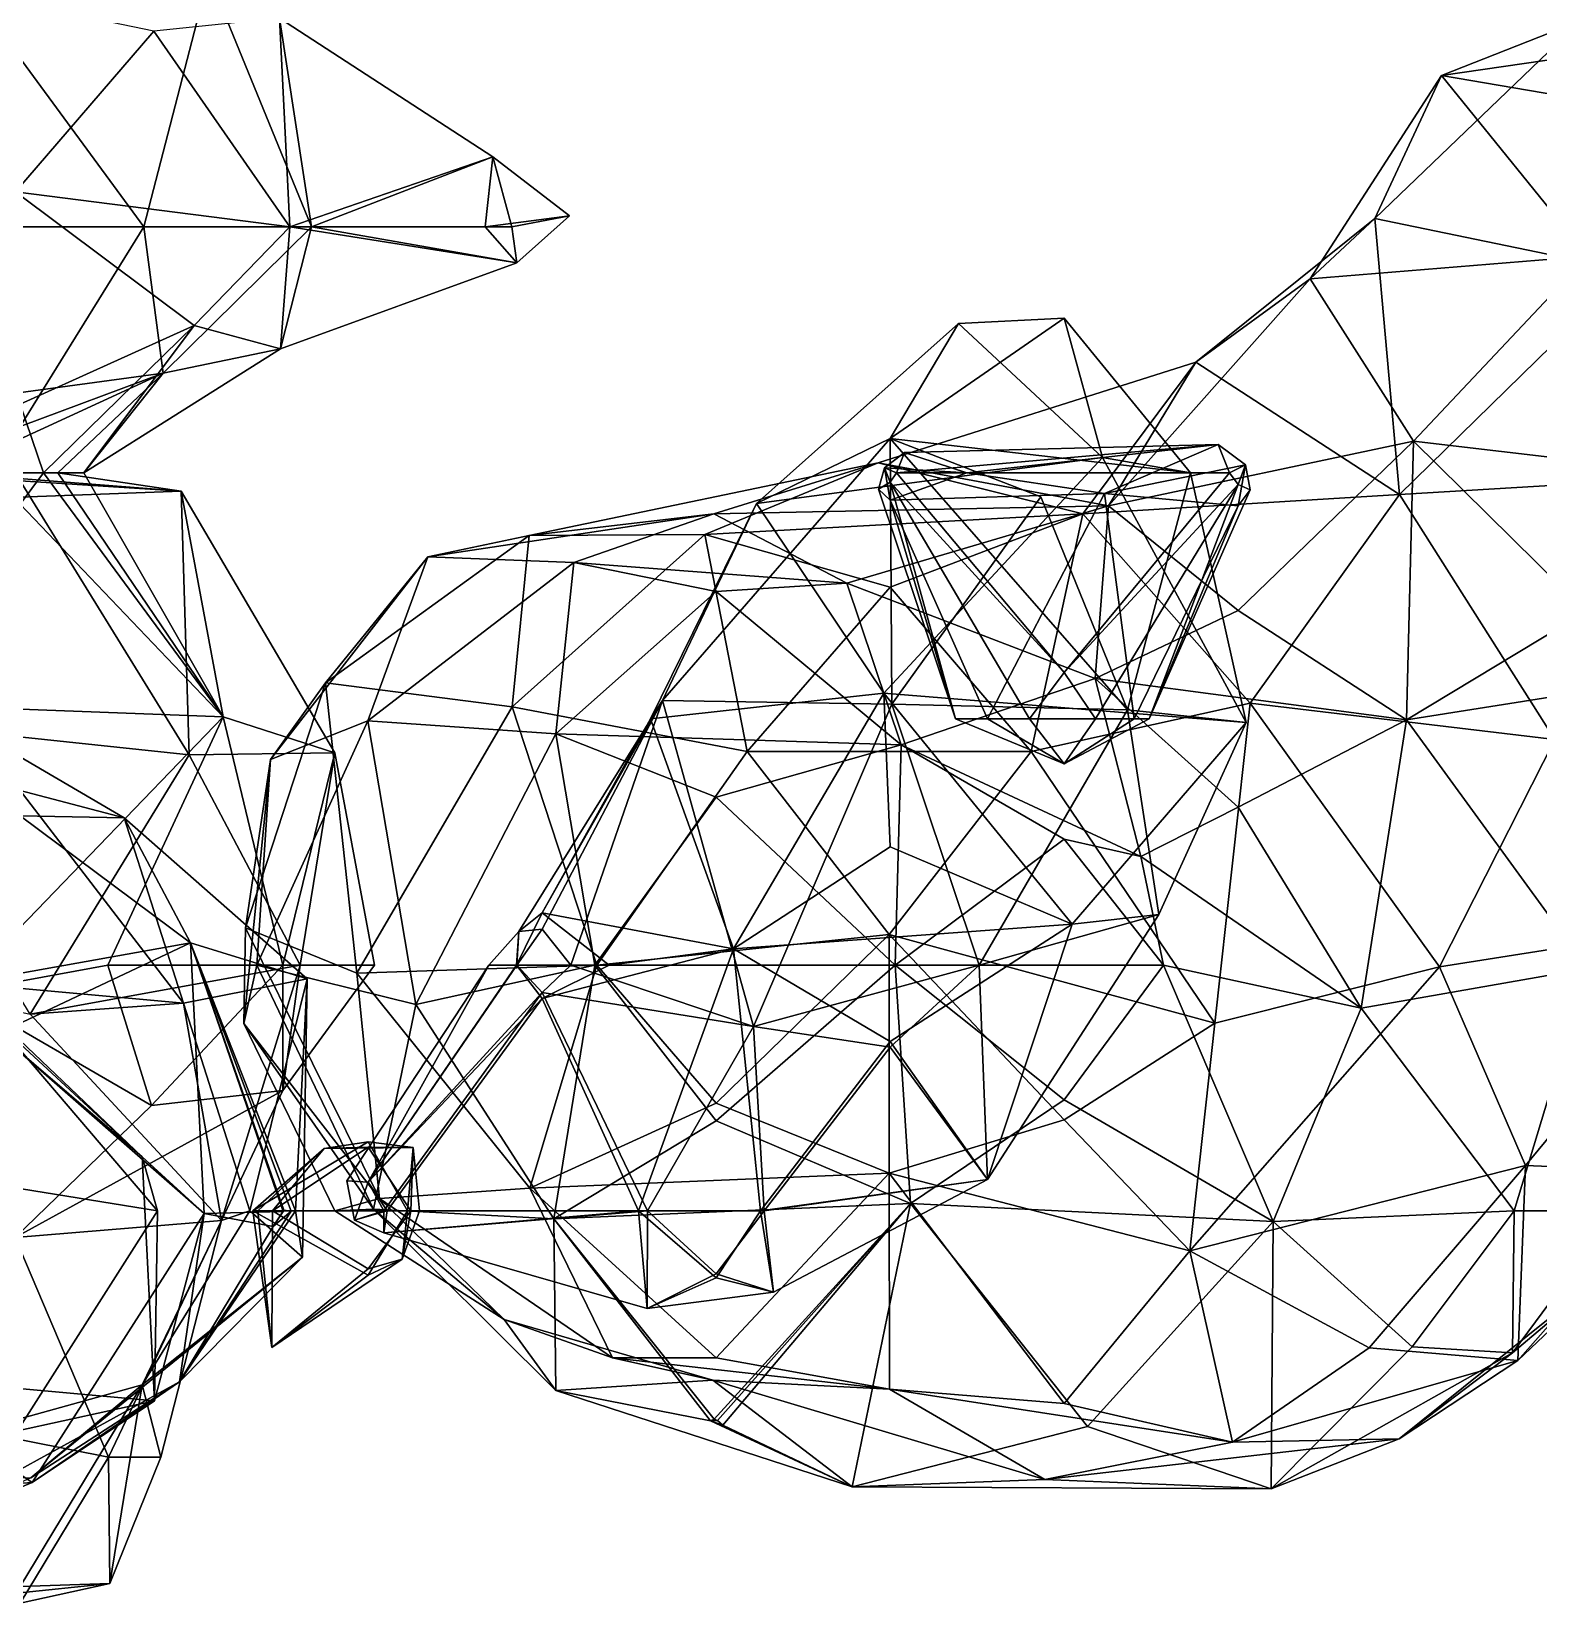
# Model space of a CAD drawing. Extents: x 290095 to 295679, y 4553756 to 4561441.
# Drawn here: x 294104.2 to 294213.3, y 4558557.8 to 4558671.6 of the extents above; entities that cross this region are included whole.
import ezdxf

# ---------------------------------------------------------------- set-up
doc = ezdxf.new("R2010")
doc.units = 0
doc.layers.add('Au_ppm_Pref_-_0_5', color=7, linetype='CONTINUOUS')

msp = doc.modelspace()

# ---------------------------------------------------------------- linework, layer by layer
at = {"layer": 'Au_ppm_Pref_-_0_5'}
for points in [[(294113.04, 4558671.64, 1873.48), (294091.61, 4558676.06, 1872.41), (294103.02, 4558659.99, 1873.36)], [(294112.31, 4558657.47, 1886.98), (294100.44, 4558673.6, 1886.76), (294117.03, 4558675.67, 1882.95)], [(294124.46, 4558657.47, 1881.98), (294112.31, 4558657.47, 1886.98), (294117.03, 4558675.67, 1882.95)], [(294122.15, 4558672.56, 1876.83), (294124.46, 4558657.47, 1881.98), (294117.03, 4558675.67, 1882.95)], [(294100.44, 4558673.6, 1886.76), (294112.31, 4558657.47, 1886.98), (294090.84, 4558657.47, 1888.71)], [(294113.04, 4558671.64, 1873.48), (294122.88, 4558657.47, 1873.57), (294122.15, 4558672.56, 1876.83)], [(294124.46, 4558657.47, 1881.98), (294122.15, 4558672.56, 1876.83), (294137.59, 4558662.52, 1876.83)], [(294122.88, 4558657.47, 1873.57), (294137.59, 4558662.52, 1876.83), (294122.15, 4558672.56, 1876.83)], [(294103.02, 4558659.99, 1873.36), (294122.88, 4558657.47, 1873.57), (294113.04, 4558671.64, 1873.48)], [(294201.46, 4558658.07, 1786.21), (294219.81, 4558654.28, 1784.3), (294216.39, 4558672.4, 1788.04)], [(294216.39, 4558672.4, 1788.04), (294206.29, 4558668.42, 1792.39), (294201.46, 4558658.07, 1786.21)], [(294216.39, 4558672.4, 1788.04), (294230.05, 4558671.88, 1793.44), (294206.29, 4558668.42, 1792.39)], [(294230.05, 4558671.88, 1793.44), (294216.76, 4558666.63, 1796.73), (294206.29, 4558668.42, 1792.39)], [(294201.46, 4558658.07, 1786.21), (294206.29, 4558668.42, 1792.39), (294196.77, 4558653.7, 1792.3)], [(294196.77, 4558653.7, 1792.3), (294206.29, 4558668.42, 1792.39), (294216.88, 4558655.35, 1796.05)], [(294206.29, 4558668.42, 1792.39), (294216.76, 4558666.63, 1796.73), (294216.88, 4558655.35, 1796.05)], [(294122.88, 4558657.47, 1873.57), (294138.96, 4558657.47, 1875.78), (294137.59, 4558662.52, 1876.83)], [(294124.46, 4558657.47, 1881.98), (294137.59, 4558662.52, 1876.83), (294137.04, 4558657.47, 1878.77)], [(294137.59, 4558662.52, 1876.83), (294143.14, 4558658.26, 1876.84), (294137.04, 4558657.47, 1878.77)], [(294137.59, 4558662.52, 1876.83), (294138.96, 4558657.47, 1875.78), (294143.14, 4558658.26, 1876.84)], [(294103.37, 4558644.63, 1875.17), (294115.97, 4558650.31, 1874.44), (294103.02, 4558659.99, 1873.36)], [(294103.02, 4558659.99, 1873.36), (294115.97, 4558650.31, 1874.44), (294122.88, 4558657.47, 1873.57)], [(294137.04, 4558657.47, 1878.77), (294143.14, 4558658.26, 1876.84), (294139.32, 4558654.86, 1876.83)], [(294138.96, 4558657.47, 1875.78), (294139.32, 4558654.86, 1876.83), (294143.14, 4558658.26, 1876.84)], [(294188.5, 4558647.67, 1786.51), (294201.46, 4558658.07, 1786.21), (294196.77, 4558653.7, 1792.3)], [(294203.23, 4558638.09, 1783.7), (294201.46, 4558658.07, 1786.21), (294188.5, 4558647.67, 1786.51)], [(294203.23, 4558638.09, 1783.7), (294219.81, 4558654.28, 1784.3), (294201.46, 4558658.07, 1786.21)], [(294103.37, 4558643.01, 1887.59), (294090.84, 4558657.47, 1888.71), (294112.31, 4558657.47, 1886.98)], [(294113.72, 4558646.87, 1881.42), (294103.37, 4558643.01, 1887.59), (294112.31, 4558657.47, 1886.98)], [(294124.46, 4558657.47, 1881.98), (294113.72, 4558646.87, 1881.42), (294112.31, 4558657.47, 1886.98)], [(294113.72, 4558646.87, 1881.42), (294124.46, 4558657.47, 1881.98), (294122.21, 4558648.64, 1876.83)], [(294122.21, 4558648.64, 1876.83), (294122.88, 4558657.47, 1873.57), (294115.97, 4558650.31, 1874.44)], [(294124.46, 4558657.47, 1881.98), (294139.32, 4558654.86, 1876.83), (294122.21, 4558648.64, 1876.83)], [(294122.88, 4558657.47, 1873.57), (294122.21, 4558648.64, 1876.83), (294139.32, 4558654.86, 1876.83)], [(294122.88, 4558657.47, 1873.57), (294139.32, 4558654.86, 1876.83), (294138.96, 4558657.47, 1875.78)], [(294124.46, 4558657.47, 1881.98), (294137.04, 4558657.47, 1878.77), (294139.32, 4558654.86, 1876.83)], [(294196.77, 4558653.7, 1792.3), (294216.88, 4558655.35, 1796.05), (294204.25, 4558641.94, 1795.73)], [(294216.88, 4558655.35, 1796.05), (294223.79, 4558639.65, 1796.3), (294204.25, 4558641.94, 1795.73)], [(294188.5, 4558647.67, 1786.51), (294196.77, 4558653.7, 1792.3), (294182.18, 4558637.27, 1792.93)], [(294182.18, 4558637.27, 1792.93), (294196.77, 4558653.7, 1792.3), (294204.25, 4558641.94, 1795.73)], [(294227.91, 4558639.56, 1784.38), (294219.81, 4558654.28, 1784.3), (294203.23, 4558638.09, 1783.7)], [(294103.37, 4558644.63, 1875.17), (294105.04, 4558639.65, 1876.04), (294115.97, 4558650.31, 1874.44)], [(294107.97, 4558639.65, 1876.83), (294115.97, 4558650.31, 1874.44), (294105.04, 4558639.65, 1876.04)], [(294107.97, 4558639.65, 1876.83), (294122.21, 4558648.64, 1876.83), (294115.97, 4558650.31, 1874.44)], [(294156.67, 4558637.43, 1818.5), (294171.32, 4558650.46, 1817.43), (294166.36, 4558642.14, 1823.54)], [(294171.32, 4558650.46, 1817.43), (294156.67, 4558637.43, 1818.5), (294181.73, 4558640.76, 1815.9)], [(294171.32, 4558650.46, 1817.43), (294178.97, 4558650.85, 1821.17), (294166.36, 4558642.14, 1823.54)], [(294178.97, 4558650.85, 1821.17), (294188.1, 4558639.65, 1821.74), (294166.36, 4558642.14, 1823.54)], [(294171.32, 4558650.46, 1817.43), (294181.73, 4558640.76, 1815.9), (294178.97, 4558650.85, 1821.17)], [(294181.73, 4558640.76, 1815.9), (294188.1, 4558639.65, 1821.74), (294178.97, 4558650.85, 1821.17)], [(294107.97, 4558639.65, 1876.83), (294113.72, 4558646.87, 1881.42), (294122.21, 4558648.64, 1876.83)], [(294188.5, 4558647.67, 1786.51), (294182.18, 4558637.27, 1792.93), (294165.49, 4558640.37, 1787.64)], [(294180.3, 4558636.69, 1782.38), (294188.5, 4558647.67, 1786.51), (294165.49, 4558640.37, 1787.64)], [(294203.23, 4558638.09, 1783.7), (294188.5, 4558647.67, 1786.51), (294180.3, 4558636.69, 1782.38)], [(294113.72, 4558646.87, 1881.42), (294091.86, 4558643.89, 1881.86), (294103.37, 4558643.01, 1887.59)], [(294113.72, 4558646.87, 1881.42), (294098.03, 4558639.65, 1879.34), (294091.86, 4558643.89, 1881.86)], [(294113.72, 4558646.87, 1881.42), (294106.09, 4558639.65, 1878.11), (294098.03, 4558639.65, 1879.34)], [(294107.97, 4558639.65, 1876.83), (294106.09, 4558639.65, 1878.11), (294113.72, 4558646.87, 1881.42)], [(294103.37, 4558644.63, 1875.17), (294101.87, 4558639.65, 1876.12), (294105.04, 4558639.65, 1876.04)], [(294149.88, 4558623.16, 1824.83), (294166.36, 4558642.14, 1823.54), (294166.47, 4558622.89, 1827.44)], [(294156.67, 4558637.43, 1818.5), (294166.36, 4558642.14, 1823.54), (294149.88, 4558623.16, 1824.83)], [(294177.27, 4558637.91, 1827.93), (294166.47, 4558622.89, 1827.44), (294166.36, 4558642.14, 1823.54)], [(294177.27, 4558637.91, 1827.93), (294166.36, 4558642.14, 1823.54), (294183.54, 4558622.5, 1824.4)], [(294188.1, 4558639.65, 1821.74), (294183.54, 4558622.5, 1824.4), (294166.36, 4558642.14, 1823.54)], [(294182.18, 4558637.27, 1792.93), (294204.25, 4558641.94, 1795.73), (294191.57, 4558629.68, 1796.29)], [(294191.57, 4558629.68, 1796.29), (294204.25, 4558641.94, 1795.73), (294203.74, 4558621.76, 1798.23)], [(294204.25, 4558641.94, 1795.73), (294216.76, 4558629.62, 1796.27), (294203.74, 4558621.76, 1798.23)], [(294223.79, 4558639.65, 1796.3), (294216.76, 4558629.62, 1796.27), (294204.25, 4558641.94, 1795.73)], [(294165.91, 4558623.69, 1815.21), (294181.73, 4558640.76, 1815.9), (294156.67, 4558637.43, 1818.5)], [(294181.73, 4558640.76, 1815.9), (294165.91, 4558623.69, 1815.21), (294192.14, 4558621.56, 1817.66)], [(294166.81, 4558639.65, 1847.34), (294165.95, 4558640.01, 1847.09), (294167.4, 4558641.11, 1847.13)], [(294167.4, 4558641.11, 1847.13), (294165.95, 4558640.01, 1847.09), (294171.91, 4558639.65, 1844.52)], [(294166.81, 4558639.65, 1847.34), (294167.4, 4558641.11, 1847.13), (294190.11, 4558641.71, 1847.13)], [(294166.81, 4558639.65, 1847.34), (294190.11, 4558641.71, 1847.13), (294190.93, 4558639.65, 1847.43)], [(294171.91, 4558639.65, 1844.52), (294190.11, 4558641.71, 1847.13), (294167.4, 4558641.11, 1847.13)], [(294171.91, 4558639.65, 1844.52), (294181.89, 4558638.16, 1843.07), (294190.11, 4558641.71, 1847.13)], [(294188.1, 4558639.65, 1821.74), (294181.73, 4558640.76, 1815.9), (294192.14, 4558621.56, 1817.66)], [(294190.11, 4558641.71, 1847.13), (294181.89, 4558638.16, 1843.07), (294192.09, 4558640.24, 1847.11)], [(294190.93, 4558639.65, 1847.43), (294190.11, 4558641.71, 1847.13), (294192.09, 4558640.24, 1847.11)], [(294115.03, 4558638.32, 1882.77), (294090.96, 4558637.44, 1882.12), (294098.03, 4558639.65, 1879.34)], [(294115.03, 4558638.32, 1882.77), (294098.03, 4558639.65, 1879.34), (294106.09, 4558639.65, 1878.11)], [(294105.04, 4558639.65, 1876.04), (294101.87, 4558639.65, 1876.12), (294103.37, 4558637.38, 1876.07)], [(294105.04, 4558639.65, 1876.04), (294103.37, 4558637.38, 1876.07), (294118.05, 4558621.99, 1876.66)], [(294107.97, 4558639.65, 1876.83), (294105.04, 4558639.65, 1876.04), (294118.05, 4558621.99, 1876.66)], [(294115.03, 4558638.32, 1882.77), (294106.09, 4558639.65, 1878.11), (294118.05, 4558621.99, 1876.66)], [(294106.09, 4558639.65, 1878.11), (294107.97, 4558639.65, 1876.83), (294118.05, 4558621.99, 1876.66)], [(294140.22, 4558635.12, 1787.42), (294165.49, 4558640.37, 1787.64), (294153.58, 4558636.68, 1793.75)], [(294152.95, 4558635.18, 1782.05), (294165.49, 4558640.37, 1787.64), (294140.22, 4558635.12, 1787.42)], [(294180.3, 4558636.69, 1782.38), (294165.49, 4558640.37, 1787.64), (294152.95, 4558635.18, 1782.05)], [(294182.18, 4558637.27, 1792.93), (294153.58, 4558636.68, 1793.75), (294165.49, 4558640.37, 1787.64)], [(294165.52, 4558638.46, 1847.13), (294165.95, 4558640.01, 1847.09), (294166.37, 4558638.98, 1847.35)], [(294165.52, 4558638.46, 1847.13), (294166.37, 4558637.67, 1846.47), (294165.95, 4558640.01, 1847.09)], [(294166.81, 4558639.65, 1847.34), (294166.37, 4558638.98, 1847.35), (294165.95, 4558640.01, 1847.09)], [(294171.91, 4558639.65, 1844.52), (294165.95, 4558640.01, 1847.09), (294166.37, 4558637.67, 1846.47)], [(294178.97, 4558625.19, 1848.25), (294166.37, 4558638.98, 1847.35), (294166.81, 4558639.65, 1847.34)], [(294166.37, 4558637.67, 1846.47), (294181.89, 4558638.16, 1843.07), (294171.91, 4558639.65, 1844.52)], [(294190.93, 4558639.65, 1847.43), (294178.97, 4558625.19, 1848.25), (294166.81, 4558639.65, 1847.34)], [(294178.97, 4558625.19, 1848.25), (294190.93, 4558639.65, 1847.43), (294191.57, 4558638.8, 1847.41)], [(294192.09, 4558640.24, 1847.11), (294181.89, 4558638.16, 1843.07), (294191.57, 4558637.26, 1846.33)], [(294188.1, 4558639.65, 1821.74), (294192.14, 4558621.56, 1817.66), (294183.54, 4558622.5, 1824.4)], [(294190.93, 4558639.65, 1847.43), (294192.09, 4558640.24, 1847.11), (294191.57, 4558638.8, 1847.41)], [(294192.44, 4558638.41, 1847.13), (294191.57, 4558638.8, 1847.41), (294192.09, 4558640.24, 1847.11)], [(294192.44, 4558638.41, 1847.13), (294192.09, 4558640.24, 1847.11), (294191.57, 4558637.26, 1846.33)], [(294227.91, 4558639.56, 1784.38), (294203.23, 4558638.09, 1783.7), (294214.48, 4558620.33, 1782.55)], [(294090.96, 4558637.44, 1882.12), (294115.03, 4558638.32, 1882.77), (294103.37, 4558639.07, 1888.51)], [(294090.98, 4558621.83, 1888.61), (294103.37, 4558639.07, 1888.51), (294115.59, 4558619.23, 1887.66)], [(294115.03, 4558638.32, 1882.77), (294115.59, 4558619.23, 1887.66), (294103.37, 4558639.07, 1888.51)], [(294166.37, 4558638.98, 1847.35), (294171.08, 4558621.83, 1847.13), (294165.52, 4558638.46, 1847.13)], [(294166.37, 4558637.67, 1846.47), (294165.52, 4558638.46, 1847.13), (294171.08, 4558621.83, 1847.13)], [(294178.97, 4558625.19, 1848.25), (294176.46, 4558621.83, 1848.31), (294166.37, 4558638.98, 1847.35)], [(294166.37, 4558638.98, 1847.35), (294176.46, 4558621.83, 1848.31), (294171.08, 4558621.83, 1847.13)], [(294178.97, 4558625.19, 1848.25), (294191.57, 4558638.8, 1847.41), (294181.22, 4558621.83, 1848.19)], [(294185.12, 4558621.83, 1847.13), (294181.22, 4558621.83, 1848.19), (294191.57, 4558638.8, 1847.41)], [(294185.12, 4558621.83, 1847.13), (294191.57, 4558638.8, 1847.41), (294192.44, 4558638.41, 1847.13)], [(294185.12, 4558621.83, 1847.13), (294192.44, 4558638.41, 1847.13), (294191.57, 4558637.26, 1846.33)], [(294088.05, 4558623.11, 1875.24), (294118.05, 4558621.99, 1876.66), (294103.37, 4558637.38, 1876.07)], [(294115.03, 4558638.32, 1882.77), (294126.14, 4558619.38, 1882.77), (294115.59, 4558619.23, 1887.66)], [(294126.14, 4558619.38, 1882.77), (294115.03, 4558638.32, 1882.77), (294118.05, 4558621.99, 1876.66)], [(294149.88, 4558623.16, 1824.83), (294149.01, 4558621.83, 1818.9), (294156.67, 4558637.43, 1818.5)], [(294156.67, 4558637.43, 1818.5), (294149.01, 4558621.83, 1818.9), (294165.91, 4558623.69, 1815.21)], [(294182.18, 4558637.27, 1792.93), (294163.22, 4558631.66, 1798.44), (294153.58, 4558636.68, 1793.75)], [(294182.18, 4558637.27, 1792.93), (294181.2, 4558624.76, 1799.59), (294163.22, 4558631.66, 1798.44)], [(294166.37, 4558637.67, 1846.47), (294173.4, 4558621.83, 1844.5), (294181.89, 4558638.16, 1843.07)], [(294166.37, 4558637.67, 1846.47), (294171.08, 4558621.83, 1847.13), (294173.4, 4558621.83, 1844.5)], [(294177.27, 4558637.91, 1827.93), (294183.54, 4558622.5, 1824.4), (294166.47, 4558622.89, 1827.44)], [(294181.89, 4558638.16, 1843.07), (294173.4, 4558621.83, 1844.5), (294184.02, 4558621.83, 1844.75)], [(294192.42, 4558622.97, 1780.04), (294203.23, 4558638.09, 1783.7), (294180.3, 4558636.69, 1782.38)], [(294191.57, 4558629.68, 1796.29), (294181.2, 4558624.76, 1799.59), (294182.18, 4558637.27, 1792.93)], [(294181.89, 4558638.16, 1843.07), (294184.02, 4558621.83, 1844.75), (294191.57, 4558637.26, 1846.33)], [(294185.12, 4558621.83, 1847.13), (294191.57, 4558637.26, 1846.33), (294184.02, 4558621.83, 1844.75)], [(294214.48, 4558620.33, 1782.55), (294203.23, 4558638.09, 1783.7), (294192.42, 4558622.97, 1780.04)], [(294132.87, 4558633.57, 1793.68), (294153.58, 4558636.68, 1793.75), (294143.45, 4558633.15, 1798.53)], [(294153.58, 4558636.68, 1793.75), (294132.87, 4558633.57, 1793.68), (294140.22, 4558635.12, 1787.42)], [(294163.22, 4558631.66, 1798.44), (294143.45, 4558633.15, 1798.53), (294153.58, 4558636.68, 1793.75)], [(294180.3, 4558636.69, 1782.38), (294152.95, 4558635.18, 1782.05), (294166.37, 4558631.36, 1778.62)], [(294180.3, 4558636.69, 1782.38), (294166.37, 4558631.36, 1778.62), (294176.57, 4558619.46, 1777.78)], [(294176.57, 4558619.46, 1777.78), (294192.42, 4558622.97, 1780.04), (294180.3, 4558636.69, 1782.38)], [(294125.46, 4558624.45, 1787.81), (294139, 4558622.71, 1780.41), (294140.22, 4558635.12, 1787.42)], [(294132.87, 4558633.57, 1793.68), (294125.46, 4558624.45, 1787.81), (294140.22, 4558635.12, 1787.42)], [(294139, 4558622.71, 1780.41), (294156.01, 4558619.46, 1777.71), (294152.95, 4558635.18, 1782.05)], [(294139, 4558622.71, 1780.41), (294152.95, 4558635.18, 1782.05), (294140.22, 4558635.12, 1787.42)], [(294156.01, 4558619.46, 1777.71), (294166.37, 4558631.36, 1778.62), (294152.95, 4558635.18, 1782.05)], [(294121.49, 4558618.88, 1793.68), (294125.46, 4558624.45, 1787.81), (294132.87, 4558633.57, 1793.68)], [(294121.49, 4558618.88, 1793.68), (294132.87, 4558633.57, 1793.68), (294128.54, 4558621.7, 1799.8)], [(294132.87, 4558633.57, 1793.68), (294143.45, 4558633.15, 1798.53), (294128.54, 4558621.7, 1799.8)], [(294142.14, 4558620.75, 1805.22), (294128.54, 4558621.7, 1799.8), (294143.45, 4558633.15, 1798.53)], [(294142.14, 4558620.75, 1805.22), (294143.45, 4558633.15, 1798.53), (294153.77, 4558631.06, 1802.69)], [(294163.22, 4558631.66, 1798.44), (294153.77, 4558631.06, 1802.69), (294143.45, 4558633.15, 1798.53)], [(294163.22, 4558631.66, 1798.44), (294167.16, 4558619.96, 1804.71), (294153.77, 4558631.06, 1802.69)], [(294163.22, 4558631.66, 1798.44), (294181.2, 4558624.76, 1799.59), (294167.16, 4558619.96, 1804.71)], [(294142.14, 4558620.75, 1805.22), (294153.77, 4558631.06, 1802.69), (294167.16, 4558619.96, 1804.71)], [(294156.01, 4558619.46, 1777.71), (294176.57, 4558619.46, 1777.78), (294166.37, 4558631.36, 1778.62)], [(294191.57, 4558629.68, 1796.29), (294203.74, 4558621.76, 1798.23), (294181.2, 4558624.76, 1799.59)], [(294216.76, 4558629.62, 1796.27), (294226.8, 4558625.41, 1797.22), (294203.74, 4558621.76, 1798.23)], [(294167.16, 4558619.96, 1804.71), (294181.2, 4558624.76, 1799.59), (294184.52, 4558611.87, 1805.55)], [(294178.97, 4558625.19, 1848.25), (294181.22, 4558621.83, 1848.19), (294176.46, 4558621.83, 1848.31)], [(294181.2, 4558624.76, 1799.59), (294191.57, 4558615.45, 1803.43), (294184.52, 4558611.87, 1805.55)], [(294191.57, 4558615.45, 1803.43), (294181.2, 4558624.76, 1799.59), (294203.74, 4558621.76, 1798.23)], [(294216.86, 4558603.76, 1799.37), (294203.74, 4558621.76, 1798.23), (294226.8, 4558625.41, 1797.22)], [(294119.69, 4558606.71, 1788.16), (294127.74, 4558603.43, 1781.97), (294125.46, 4558624.45, 1787.81)], [(294119.69, 4558606.71, 1788.16), (294125.46, 4558624.45, 1787.81), (294121.49, 4558618.88, 1793.68)], [(294127.74, 4558603.43, 1781.97), (294139, 4558622.71, 1780.41), (294125.46, 4558624.45, 1787.81)], [(294149.01, 4558621.83, 1818.9), (294155.01, 4558605.18, 1818.5), (294165.91, 4558623.69, 1815.21)], [(294155.01, 4558605.18, 1818.5), (294166.37, 4558612.58, 1814.35), (294165.91, 4558623.69, 1815.21)], [(294179.55, 4558606.97, 1817.84), (294165.91, 4558623.69, 1815.21), (294166.37, 4558612.58, 1814.35)], [(294192.14, 4558621.56, 1817.66), (294165.91, 4558623.69, 1815.21), (294179.55, 4558606.97, 1817.84)], [(294088.05, 4558623.11, 1875.24), (294098.77, 4558602, 1875.36), (294118.05, 4558621.99, 1876.66)], [(294145.12, 4558604.01, 1777.72), (294139, 4558622.71, 1780.41), (294127.74, 4558603.43, 1781.97)], [(294145.12, 4558604.01, 1777.72), (294156.01, 4558619.46, 1777.71), (294139, 4558622.71, 1780.41)], [(294139.46, 4558606.43, 1823.37), (294149.88, 4558623.16, 1824.83), (294141.17, 4558606.61, 1824.24)], [(294149.88, 4558623.16, 1824.83), (294139.46, 4558606.43, 1823.37), (294141.17, 4558607.78, 1822.12)], [(294141.17, 4558606.61, 1824.24), (294149.88, 4558623.16, 1824.83), (294143.23, 4558604.01, 1824.34)], [(294149.88, 4558623.16, 1824.83), (294141.17, 4558607.78, 1822.12), (294149.01, 4558621.83, 1818.9)], [(294149.88, 4558623.16, 1824.83), (294156.47, 4558599.57, 1826.56), (294143.23, 4558604.01, 1824.34)], [(294156.47, 4558599.57, 1826.56), (294149.88, 4558623.16, 1824.83), (294166.47, 4558622.89, 1827.44)], [(294166.47, 4558622.89, 1827.44), (294172.81, 4558604.01, 1826.41), (294156.47, 4558599.57, 1826.56)], [(294166.47, 4558622.89, 1827.44), (294183.54, 4558622.5, 1824.4), (294172.81, 4558604.01, 1826.41)], [(294172.81, 4558604.01, 1826.41), (294183.54, 4558622.5, 1824.4), (294185.81, 4558607.66, 1823.37)], [(294189.87, 4558599.8, 1778.06), (294192.42, 4558622.97, 1780.04), (294176.57, 4558619.46, 1777.78)], [(294185.81, 4558607.66, 1823.37), (294183.54, 4558622.5, 1824.4), (294192.14, 4558621.56, 1817.66)], [(294192.42, 4558622.97, 1780.04), (294189.87, 4558599.8, 1778.06), (294206.15, 4558603.88, 1780.18)], [(294214.48, 4558620.33, 1782.55), (294192.42, 4558622.97, 1780.04), (294206.15, 4558603.88, 1780.18)], [(294104.09, 4558600.45, 1888.2), (294090.98, 4558621.83, 1888.61), (294115.59, 4558619.23, 1887.66)], [(294098.63, 4558621.83, 1900.58), (294110.9, 4558614.67, 1900.58), (294103.37, 4558614.81, 1904.18)], [(294098.63, 4558621.83, 1900.58), (294103.37, 4558616.64, 1896.38), (294110.9, 4558614.67, 1900.58)], [(294098.77, 4558602, 1875.36), (294109.71, 4558604.01, 1873.84), (294118.05, 4558621.99, 1876.66)], [(294109.71, 4558604.01, 1873.84), (294122.39, 4558604.01, 1877.58), (294118.05, 4558621.99, 1876.66)], [(294122.39, 4558604.01, 1877.58), (294126.14, 4558619.38, 1882.77), (294118.05, 4558621.99, 1876.66)], [(294132.01, 4558601.14, 1805.42), (294120.51, 4558604.01, 1798.55), (294128.54, 4558621.7, 1799.8)], [(294120.51, 4558604.01, 1798.55), (294121.49, 4558618.88, 1793.68), (294128.54, 4558621.7, 1799.8)], [(294142.14, 4558620.75, 1805.22), (294132.01, 4558601.14, 1805.42), (294128.54, 4558621.7, 1799.8)], [(294155.01, 4558605.18, 1818.5), (294149.01, 4558621.83, 1818.9), (294141.17, 4558607.78, 1822.12)], [(294178.96, 4558618.58, 1847.05), (294171.08, 4558621.83, 1847.13), (294176.46, 4558621.83, 1848.31)], [(294171.08, 4558621.83, 1847.13), (294178.96, 4558618.58, 1847.05), (294173.4, 4558621.83, 1844.5)], [(294184.02, 4558621.83, 1844.75), (294173.4, 4558621.83, 1844.5), (294178.96, 4558618.58, 1847.05)], [(294178.96, 4558618.58, 1847.05), (294176.46, 4558621.83, 1848.31), (294181.22, 4558621.83, 1848.19)], [(294185.12, 4558621.83, 1847.13), (294178.96, 4558618.58, 1847.05), (294181.22, 4558621.83, 1848.19)], [(294178.96, 4558618.58, 1847.05), (294185.12, 4558621.83, 1847.13), (294184.02, 4558621.83, 1844.75)], [(294179.55, 4558606.97, 1817.84), (294185.81, 4558607.66, 1823.37), (294192.14, 4558621.56, 1817.66)], [(294203.74, 4558621.76, 1798.23), (294200.46, 4558600.89, 1804.9), (294191.57, 4558615.45, 1803.43)], [(294203.74, 4558621.76, 1798.23), (294216.86, 4558603.76, 1799.37), (294200.46, 4558600.89, 1804.9)], [(294132.01, 4558601.14, 1805.42), (294142.14, 4558620.75, 1805.22), (294144.97, 4558604.01, 1809.7)], [(294153.77, 4558616.16, 1809.6), (294144.97, 4558604.01, 1809.7), (294142.14, 4558620.75, 1805.22)], [(294153.77, 4558616.16, 1809.6), (294142.14, 4558620.75, 1805.22), (294167.16, 4558619.96, 1804.71)], [(294214.48, 4558620.33, 1782.55), (294206.15, 4558603.88, 1780.18), (294226.96, 4558607.15, 1783.98)], [(294104.09, 4558600.45, 1888.2), (294115.59, 4558619.23, 1887.66), (294123.63, 4558604.01, 1886.38)], [(294123.63, 4558604.01, 1886.38), (294115.59, 4558619.23, 1887.66), (294126.14, 4558619.38, 1882.77)], [(294129.01, 4558604.01, 1882.77), (294126.14, 4558619.38, 1882.77), (294122.39, 4558604.01, 1877.58)], [(294123.63, 4558604.01, 1886.38), (294126.14, 4558619.38, 1882.77), (294129.01, 4558604.01, 1882.77)], [(294156.01, 4558619.46, 1777.71), (294145.12, 4558604.01, 1777.72), (294166.28, 4558606.23, 1777.67)], [(294153.77, 4558616.16, 1809.6), (294167.16, 4558619.96, 1804.71), (294166.71, 4558604.01, 1809.73)], [(294166.28, 4558606.23, 1777.67), (294176.57, 4558619.46, 1777.78), (294156.01, 4558619.46, 1777.71)], [(294166.28, 4558606.23, 1777.67), (294189.87, 4558599.8, 1778.06), (294176.57, 4558619.46, 1777.78)], [(294178.97, 4558613.13, 1808.59), (294166.71, 4558604.01, 1809.73), (294167.16, 4558619.96, 1804.71)], [(294178.97, 4558613.13, 1808.59), (294167.16, 4558619.96, 1804.71), (294184.52, 4558611.87, 1805.55)], [(294119.69, 4558606.71, 1788.16), (294121.49, 4558618.88, 1793.68), (294119.55, 4558599.77, 1793.68)], [(294119.55, 4558599.77, 1793.68), (294121.49, 4558618.88, 1793.68), (294120.51, 4558604.01, 1798.55)], [(294103.37, 4558616.64, 1896.38), (294090.94, 4558603.45, 1895.47), (294115.19, 4558601.24, 1894.44)], [(294110.9, 4558614.67, 1900.58), (294103.37, 4558616.64, 1896.38), (294115.19, 4558601.24, 1894.44)], [(294153.77, 4558616.16, 1809.6), (294166.71, 4558604.01, 1809.73), (294144.97, 4558604.01, 1809.7)], [(294090.72, 4558601.14, 1905.74), (294103.37, 4558614.81, 1904.18), (294115.7, 4558605.62, 1906.87)], [(294110.9, 4558614.67, 1900.58), (294115.7, 4558605.62, 1906.87), (294103.37, 4558614.81, 1904.18)], [(294124.15, 4558603, 1901.57), (294115.7, 4558605.62, 1906.87), (294110.9, 4558614.67, 1900.58)], [(294124.15, 4558603, 1901.57), (294110.9, 4558614.67, 1900.58), (294115.19, 4558601.24, 1894.44)], [(294184.52, 4558611.87, 1805.55), (294191.57, 4558615.45, 1803.43), (294200.46, 4558600.89, 1804.9)], [(294155.01, 4558605.18, 1818.5), (294179.55, 4558606.97, 1817.84), (294166.37, 4558612.58, 1814.35)], [(294178.97, 4558613.13, 1808.59), (294186.15, 4558604.01, 1808.94), (294166.71, 4558604.01, 1809.73)], [(294178.97, 4558613.13, 1808.59), (294184.52, 4558611.87, 1805.55), (294186.15, 4558604.01, 1808.94)], [(294186.15, 4558604.01, 1808.94), (294184.52, 4558611.87, 1805.55), (294200.46, 4558600.89, 1804.9)], [(294141.17, 4558607.78, 1822.12), (294139.46, 4558606.43, 1823.37), (294139.31, 4558604.01, 1822.5)], [(294141.17, 4558607.78, 1822.12), (294139.31, 4558604.01, 1822.5), (294146.02, 4558604.01, 1821.09)], [(294155.01, 4558605.18, 1818.5), (294141.17, 4558607.78, 1822.12), (294146.02, 4558604.01, 1821.09)], [(294185.81, 4558607.66, 1823.37), (294173.41, 4558588.48, 1823.37), (294172.81, 4558604.01, 1826.41)], [(294173.41, 4558588.48, 1823.37), (294185.81, 4558607.66, 1823.37), (294179.55, 4558606.97, 1817.84)], [(294101.78, 4558599.05, 1913.02), (294112.2, 4558590.13, 1918.4), (294093.89, 4558607.03, 1918.46)], [(294100.21, 4558601.53, 1924.24), (294093.89, 4558607.03, 1918.46), (294112.2, 4558590.13, 1918.4)], [(294129.38, 4558587.1, 1788.07), (294119.69, 4558606.71, 1788.16), (294119.55, 4558599.77, 1793.68)], [(294129.38, 4558587.1, 1788.07), (294127.74, 4558603.43, 1781.97), (294119.69, 4558606.71, 1788.16)], [(294141.17, 4558606.61, 1824.24), (294139.32, 4558604.01, 1824.25), (294139.46, 4558606.43, 1823.37)], [(294141.17, 4558606.61, 1824.24), (294143.23, 4558604.01, 1824.34), (294139.32, 4558604.01, 1824.25)], [(294179.55, 4558606.97, 1817.84), (294155.01, 4558605.18, 1818.5), (294166.37, 4558598.48, 1821.53)], [(294173.41, 4558588.48, 1823.37), (294179.55, 4558606.97, 1817.84), (294166.37, 4558598.48, 1821.53)], [(294226.96, 4558607.15, 1783.98), (294206.15, 4558603.88, 1780.18), (294212.36, 4558589.5, 1782.61)], [(294226.96, 4558607.15, 1783.98), (294212.36, 4558589.5, 1782.61), (294223.86, 4558589, 1787.74)], [(294101.78, 4558599.05, 1913.02), (294090.72, 4558601.14, 1905.74), (294115.7, 4558605.62, 1906.87)], [(294116.69, 4558586.01, 1912.78), (294101.78, 4558599.05, 1913.02), (294115.7, 4558605.62, 1906.87)], [(294122.45, 4558586.25, 1906.08), (294122.41, 4558586.17, 1906.15), (294115.7, 4558605.62, 1906.87)], [(294122.99, 4558586.19, 1905.48), (294122.45, 4558586.25, 1906.08), (294115.7, 4558605.62, 1906.87)], [(294122.99, 4558586.19, 1905.48), (294115.7, 4558605.62, 1906.87), (294123.29, 4558586.2, 1905.13)], [(294116.69, 4558586.01, 1912.78), (294115.7, 4558605.62, 1906.87), (294122.41, 4558586.17, 1906.15)], [(294124.15, 4558603, 1901.57), (294123.29, 4558586.2, 1905.13), (294115.7, 4558605.62, 1906.87)], [(294137.29, 4558604.01, 1823.37), (294139.46, 4558606.43, 1823.37), (294139.32, 4558604.01, 1824.25)], [(294139.46, 4558606.43, 1823.37), (294137.29, 4558604.01, 1823.37), (294139.31, 4558604.01, 1822.5)], [(294166.28, 4558606.23, 1777.67), (294145.12, 4558604.01, 1777.72), (294153.77, 4558594, 1778.46)], [(294166.29, 4558588.94, 1782.44), (294166.28, 4558606.23, 1777.67), (294153.77, 4558594, 1778.46)], [(294166.29, 4558588.94, 1782.44), (294178.97, 4558592.8, 1778.06), (294166.28, 4558606.23, 1777.67)], [(294166.28, 4558606.23, 1777.67), (294178.97, 4558592.8, 1778.06), (294189.87, 4558599.8, 1778.06)], [(294155.01, 4558605.18, 1818.5), (294146.02, 4558604.01, 1821.09), (294141.17, 4558601.59, 1822.57)], [(294155.01, 4558605.18, 1818.5), (294141.17, 4558601.59, 1822.57), (294148.13, 4558586.2, 1820.72)], [(294155.01, 4558605.18, 1818.5), (294148.13, 4558586.2, 1820.72), (294156.96, 4558586.2, 1821.87)], [(294156.96, 4558586.2, 1821.87), (294166.37, 4558598.48, 1821.53), (294155.01, 4558605.18, 1818.5)], [(294104.09, 4558600.45, 1888.2), (294115.19, 4558601.24, 1894.44), (294090.94, 4558603.45, 1895.47)], [(294112.87, 4558593.83, 1877.91), (294109.71, 4558604.01, 1873.84), (294098.77, 4558602, 1875.36)], [(294104.09, 4558600.45, 1888.2), (294123.63, 4558604.01, 1886.38), (294117.94, 4558585.52, 1888.72)], [(294112.87, 4558593.83, 1877.91), (294122.39, 4558604.01, 1877.58), (294109.71, 4558604.01, 1873.84)], [(294122.39, 4558594.93, 1882.77), (294122.39, 4558604.01, 1877.58), (294112.87, 4558593.83, 1877.91)], [(294122.39, 4558594.93, 1882.77), (294117.94, 4558585.52, 1888.72), (294123.63, 4558604.01, 1886.38)], [(294128.94, 4558586.32, 1799.7), (294119.55, 4558599.77, 1793.68), (294120.51, 4558604.01, 1798.55)], [(294132.01, 4558601.14, 1805.42), (294128.94, 4558586.32, 1799.7), (294120.51, 4558604.01, 1798.55)], [(294123.63, 4558604.01, 1886.38), (294129.01, 4558604.01, 1882.77), (294122.39, 4558594.93, 1882.77)], [(294122.39, 4558594.93, 1882.77), (294129.01, 4558604.01, 1882.77), (294122.39, 4558604.01, 1877.58)], [(294128.57, 4558588.28, 1824.07), (294127.02, 4558588.38, 1823.37), (294137.29, 4558604.01, 1823.37)], [(294128.57, 4558588.28, 1822.68), (294137.29, 4558604.01, 1823.37), (294127.02, 4558588.38, 1823.37)], [(294140.27, 4558587.86, 1781.85), (294145.12, 4558604.01, 1777.72), (294127.74, 4558603.43, 1781.97)], [(294127.74, 4558603.43, 1781.97), (294129.38, 4558587.1, 1788.07), (294140.27, 4558587.86, 1781.85)], [(294128.57, 4558588.28, 1824.07), (294139.32, 4558604.01, 1824.25), (294141.17, 4558602.01, 1824.04)], [(294128.57, 4558588.28, 1824.07), (294137.29, 4558604.01, 1823.37), (294139.32, 4558604.01, 1824.25)], [(294128.57, 4558588.28, 1822.68), (294141.17, 4558601.59, 1822.57), (294139.31, 4558604.01, 1822.5)], [(294128.57, 4558588.28, 1822.68), (294139.31, 4558604.01, 1822.5), (294137.29, 4558604.01, 1823.37)], [(294132.01, 4558601.14, 1805.42), (294144.97, 4558604.01, 1809.7), (294142, 4558585.62, 1805.98)], [(294146.02, 4558604.01, 1821.09), (294139.31, 4558604.01, 1822.5), (294141.17, 4558601.59, 1822.57)], [(294143.23, 4558604.01, 1824.34), (294141.17, 4558602.01, 1824.04), (294139.32, 4558604.01, 1824.25)], [(294140.27, 4558587.86, 1781.85), (294153.77, 4558594, 1778.46), (294145.12, 4558604.01, 1777.72)], [(294156.47, 4558599.57, 1826.56), (294141.17, 4558602.01, 1824.04), (294143.23, 4558604.01, 1824.34)], [(294144.97, 4558604.01, 1809.7), (294153.77, 4558592.72, 1809.32), (294142, 4558585.62, 1805.98)], [(294166.71, 4558604.01, 1809.73), (294153.77, 4558592.72, 1809.32), (294144.97, 4558604.01, 1809.7)], [(294167.84, 4558586.75, 1805.12), (294153.77, 4558592.72, 1809.32), (294166.71, 4558604.01, 1809.73)], [(294166.37, 4558598.06, 1825.36), (294156.47, 4558599.57, 1826.56), (294172.81, 4558604.01, 1826.41)], [(294166.37, 4558598.06, 1825.36), (294172.81, 4558604.01, 1826.41), (294173.41, 4558588.48, 1823.37)], [(294167.84, 4558586.75, 1805.12), (294166.71, 4558604.01, 1809.73), (294178.97, 4558594.26, 1808.81)], [(294166.71, 4558604.01, 1809.73), (294186.15, 4558604.01, 1808.94), (294178.97, 4558594.26, 1808.81)], [(294186.15, 4558604.01, 1808.94), (294194.1, 4558585.44, 1807.05), (294178.97, 4558594.26, 1808.81)], [(294194.1, 4558585.44, 1807.05), (294186.15, 4558604.01, 1808.94), (294200.46, 4558600.89, 1804.9)], [(294188.06, 4558583.32, 1780.35), (294206.15, 4558603.88, 1780.18), (294189.87, 4558599.8, 1778.06)], [(294212.36, 4558589.5, 1782.61), (294206.15, 4558603.88, 1780.18), (294188.06, 4558583.32, 1780.35)], [(294216.86, 4558603.76, 1799.37), (294211.54, 4558586.2, 1803.09), (294200.46, 4558600.89, 1804.9)], [(294216.86, 4558603.76, 1799.37), (294219.05, 4558586.2, 1799.62), (294211.54, 4558586.2, 1803.09)], [(294098.77, 4558602, 1875.36), (294103.01, 4558584.29, 1882.16), (294112.87, 4558593.83, 1877.91)], [(294124.15, 4558603, 1901.57), (294115.19, 4558601.24, 1894.44), (294120, 4558586.2, 1896.02)], [(294123.8, 4558582.86, 1900.58), (294124.15, 4558603, 1901.57), (294120, 4558586.2, 1896.02)], [(294124.15, 4558603, 1901.57), (294123.8, 4558582.86, 1900.58), (294123.29, 4558586.2, 1905.13)], [(294128.57, 4558588.28, 1824.07), (294141.17, 4558602.01, 1824.04), (294129.69, 4558586.2, 1823.9)], [(294129.69, 4558586.2, 1823.9), (294141.17, 4558602.01, 1824.04), (294148.79, 4558586.2, 1825.72)], [(294156.47, 4558599.57, 1826.56), (294148.79, 4558586.2, 1825.72), (294141.17, 4558602.01, 1824.04)], [(294096.87, 4558588.87, 1929.98), (294100.21, 4558601.53, 1924.24), (294113.31, 4558586.2, 1923.47)], [(294100.21, 4558601.53, 1924.24), (294112.2, 4558590.13, 1918.4), (294113.31, 4558586.2, 1923.47)], [(294104.09, 4558600.45, 1888.2), (294117.94, 4558585.52, 1888.72), (294115.19, 4558601.24, 1894.44)], [(294115.19, 4558601.24, 1894.44), (294117.94, 4558585.52, 1888.72), (294120, 4558586.2, 1896.02)], [(294128.57, 4558588.28, 1822.68), (294129.93, 4558586.2, 1822.73), (294141.17, 4558601.59, 1822.57)], [(294132.01, 4558601.14, 1805.42), (294142, 4558585.62, 1805.98), (294128.94, 4558586.32, 1799.7)], [(294129.93, 4558586.2, 1822.73), (294148.13, 4558586.2, 1820.72), (294141.17, 4558601.59, 1822.57)], [(294200.46, 4558600.89, 1804.9), (294211.54, 4558586.2, 1803.09), (294194.1, 4558585.44, 1807.05)], [(294129.38, 4558587.1, 1788.07), (294119.55, 4558599.77, 1793.68), (294126.15, 4558586.2, 1793.68)], [(294128.94, 4558586.32, 1799.7), (294126.15, 4558586.2, 1793.68), (294119.55, 4558599.77, 1793.68)], [(294178.97, 4558592.8, 1778.06), (294188.06, 4558583.32, 1780.35), (294189.87, 4558599.8, 1778.06)], [(294101.78, 4558599.05, 1913.02), (294116.69, 4558586.01, 1912.78), (294112.2, 4558590.13, 1918.4)], [(294157.24, 4558586.2, 1825.01), (294148.79, 4558586.2, 1825.72), (294156.47, 4558599.57, 1826.56)], [(294166.37, 4558598.06, 1825.36), (294157.24, 4558586.2, 1825.01), (294156.47, 4558599.57, 1826.56)], [(294173.41, 4558588.48, 1823.37), (294166.37, 4558598.48, 1821.53), (294156.96, 4558586.2, 1821.87)], [(294157.24, 4558586.2, 1825.01), (294166.37, 4558598.06, 1825.36), (294173.41, 4558588.48, 1823.37)], [(294117.94, 4558585.52, 1888.72), (294122.39, 4558594.93, 1882.77), (294103.01, 4558584.29, 1882.16)], [(294112.87, 4558593.83, 1877.91), (294103.01, 4558584.29, 1882.16), (294122.39, 4558594.93, 1882.77)], [(294166.29, 4558588.94, 1782.44), (294153.77, 4558594, 1778.46), (294140.27, 4558587.86, 1781.85)], [(294167.84, 4558586.75, 1805.12), (294178.97, 4558594.26, 1808.81), (294194.1, 4558585.44, 1807.05)], [(294167.84, 4558586.75, 1805.12), (294142, 4558585.62, 1805.98), (294153.77, 4558592.72, 1809.32)], [(294166.29, 4558588.94, 1782.44), (294188.06, 4558583.32, 1780.35), (294178.97, 4558592.8, 1778.06)], [(294131.41, 4558586.2, 1857.67), (294128.57, 4558591.2, 1857.34), (294120.2, 4558586.2, 1855.06)], [(294125.37, 4558590.72, 1859.01), (294120.2, 4558586.2, 1855.06), (294128.57, 4558591.2, 1857.34)], [(294125.37, 4558590.72, 1859.01), (294120.58, 4558586.2, 1859.01), (294120.2, 4558586.2, 1855.06)], [(294120.58, 4558586.2, 1859.01), (294125.37, 4558590.72, 1859.01), (294121.64, 4558586.2, 1862.28)], [(294125.37, 4558590.72, 1859.01), (294128.57, 4558590.83, 1860.55), (294121.64, 4558586.2, 1862.28)], [(294131.66, 4558586.2, 1860.46), (294121.64, 4558586.2, 1862.28), (294128.57, 4558590.83, 1860.55)], [(294131.83, 4558590.8, 1859.01), (294125.37, 4558590.72, 1859.01), (294128.57, 4558591.2, 1857.34)], [(294125.37, 4558590.72, 1859.01), (294131.83, 4558590.8, 1859.01), (294128.57, 4558590.83, 1860.55)], [(294131.41, 4558586.2, 1857.67), (294131.83, 4558590.8, 1859.01), (294128.57, 4558591.2, 1857.34)], [(294131.83, 4558590.8, 1859.01), (294131.66, 4558586.2, 1860.46), (294128.57, 4558590.83, 1860.55)], [(294131.41, 4558586.2, 1857.67), (294132.28, 4558586.2, 1859.01), (294131.83, 4558590.8, 1859.01)], [(294131.83, 4558590.8, 1859.01), (294132.28, 4558586.2, 1859.01), (294131.66, 4558586.2, 1860.46)], [(294113.31, 4558586.2, 1923.47), (294112.2, 4558590.13, 1918.4), (294113.09, 4558572.45, 1918.4)], [(294113.09, 4558572.45, 1918.4), (294112.2, 4558590.13, 1918.4), (294116.69, 4558586.01, 1912.78)], [(294201.05, 4558576.28, 1782.96), (294212.36, 4558589.5, 1782.61), (294188.06, 4558583.32, 1780.35)], [(294201.05, 4558576.28, 1782.96), (294211.82, 4558575.37, 1787.74), (294212.36, 4558589.5, 1782.61)], [(294212.36, 4558589.5, 1782.61), (294211.82, 4558575.37, 1787.74), (294223.86, 4558589, 1787.74)], [(294096.87, 4558588.87, 1929.98), (294113.31, 4558586.2, 1923.47), (294103.16, 4558570.27, 1923.81)], [(294127.02, 4558588.38, 1823.37), (294128.57, 4558588.28, 1824.07), (294127.58, 4558585.53, 1823.4)], [(294127.02, 4558588.38, 1823.37), (294127.58, 4558585.53, 1823.4), (294128.57, 4558588.28, 1822.68)], [(294166.29, 4558588.94, 1782.44), (294140.27, 4558587.86, 1781.85), (294153.77, 4558575.56, 1784.19)], [(294166.29, 4558588.94, 1782.44), (294153.77, 4558575.56, 1784.19), (294166.32, 4558573.29, 1788.37)], [(294157.91, 4558580.33, 1823.37), (294173.41, 4558588.48, 1823.37), (294156.96, 4558586.2, 1821.87)], [(294157.24, 4558586.2, 1825.01), (294173.41, 4558588.48, 1823.37), (294157.91, 4558580.33, 1823.37)], [(294166.29, 4558588.94, 1782.44), (294166.32, 4558573.29, 1788.37), (294178.97, 4558572.25, 1783.09)], [(294166.29, 4558588.94, 1782.44), (294178.97, 4558572.25, 1783.09), (294188.06, 4558583.32, 1780.35)], [(294223.86, 4558589, 1787.74), (294211.82, 4558575.37, 1787.74), (294220.25, 4558583.38, 1793.54)], [(294129.69, 4558586.2, 1823.9), (294127.58, 4558585.53, 1823.4), (294128.57, 4558588.28, 1824.07)], [(294128.57, 4558588.28, 1822.68), (294127.58, 4558585.53, 1823.4), (294129.93, 4558586.2, 1822.73)], [(294129.38, 4558587.1, 1788.07), (294146.26, 4558575.57, 1787.74), (294140.27, 4558587.86, 1781.85)], [(294140.27, 4558587.86, 1781.85), (294146.26, 4558575.57, 1787.74), (294153.77, 4558575.56, 1784.19)], [(294103.16, 4558570.27, 1923.81), (294113.31, 4558586.2, 1923.47), (294113.09, 4558572.45, 1918.4)], [(294123.8, 4558582.86, 1900.58), (294120, 4558586.2, 1896.02), (294112.2, 4558573.6, 1894.61)], [(294112.2, 4558573.6, 1894.61), (294120, 4558586.2, 1896.02), (294117.94, 4558585.52, 1888.72)], [(294114.9, 4558573.82, 1905.21), (294122.99, 4558586.19, 1905.48), (294123.29, 4558586.2, 1905.13)], [(294123.8, 4558582.86, 1900.58), (294114.9, 4558573.82, 1905.21), (294123.29, 4558586.2, 1905.13)], [(294114.9, 4558573.82, 1905.21), (294121.69, 4558585.07, 1906.13), (294122.99, 4558586.19, 1905.48)], [(294121.69, 4558585.07, 1906.13), (294116.69, 4558586.01, 1912.78), (294122.41, 4558586.17, 1906.15)], [(294131.41, 4558586.2, 1857.67), (294120.2, 4558586.2, 1855.06), (294128.57, 4558581.55, 1857.46)], [(294120.58, 4558586.2, 1859.01), (294121.58, 4558576.31, 1859.01), (294120.2, 4558586.2, 1855.06)], [(294121.58, 4558576.31, 1859.01), (294128.57, 4558581.55, 1857.46), (294120.2, 4558586.2, 1855.06)], [(294121.58, 4558576.31, 1859.01), (294120.58, 4558586.2, 1859.01), (294121.64, 4558586.2, 1862.28)], [(294121.58, 4558576.31, 1859.01), (294121.64, 4558586.2, 1862.28), (294128.57, 4558582.02, 1860.4)], [(294128.57, 4558582.02, 1860.4), (294121.64, 4558586.2, 1862.28), (294131.66, 4558586.2, 1860.46)], [(294122.41, 4558586.17, 1906.15), (294122.45, 4558586.25, 1906.08), (294121.69, 4558585.07, 1906.13)], [(294122.45, 4558586.25, 1906.08), (294122.99, 4558586.19, 1905.48), (294121.69, 4558585.07, 1906.13)], [(294129.38, 4558587.1, 1788.07), (294126.15, 4558586.2, 1793.68), (294138.42, 4558578.34, 1792.35)], [(294138.42, 4558578.34, 1792.35), (294126.15, 4558586.2, 1793.68), (294128.94, 4558586.32, 1799.7)], [(294129.69, 4558584.61, 1823.37), (294127.58, 4558585.53, 1823.4), (294129.69, 4558586.2, 1823.9)], [(294129.69, 4558584.61, 1823.37), (294129.93, 4558586.2, 1822.73), (294127.58, 4558585.53, 1823.4)], [(294131.41, 4558586.2, 1857.67), (294128.57, 4558581.55, 1857.46), (294131.03, 4558582.72, 1859.01)], [(294131.03, 4558582.72, 1859.01), (294128.57, 4558582.02, 1860.4), (294131.66, 4558586.2, 1860.46)], [(294138.42, 4558578.34, 1792.35), (294128.94, 4558586.32, 1799.7), (294142.14, 4558573.21, 1798.47)], [(294142, 4558585.62, 1805.98), (294142.14, 4558573.21, 1798.47), (294128.94, 4558586.32, 1799.7)], [(294129.38, 4558587.1, 1788.07), (294138.42, 4558578.34, 1792.35), (294146.26, 4558575.57, 1787.74)], [(294129.69, 4558584.61, 1823.37), (294129.69, 4558586.2, 1823.9), (294148.79, 4558586.2, 1825.72)], [(294129.69, 4558584.61, 1823.37), (294148.79, 4558586.2, 1825.72), (294148.77, 4558579.14, 1823.37)], [(294129.69, 4558584.61, 1823.37), (294148.77, 4558579.14, 1823.37), (294148.13, 4558586.2, 1820.72)], [(294129.69, 4558584.61, 1823.37), (294148.13, 4558586.2, 1820.72), (294129.93, 4558586.2, 1822.73)], [(294131.41, 4558586.2, 1857.67), (294131.03, 4558582.72, 1859.01), (294132.28, 4558586.2, 1859.01)], [(294132.28, 4558586.2, 1859.01), (294131.03, 4558582.72, 1859.01), (294131.66, 4558586.2, 1860.46)], [(294153.61, 4558571.12, 1804.73), (294142, 4558585.62, 1805.98), (294167.84, 4558586.75, 1805.12)], [(294148.77, 4558579.14, 1823.37), (294153.77, 4558581.35, 1821.76), (294148.13, 4558586.2, 1820.72)], [(294156.96, 4558586.2, 1821.87), (294148.13, 4558586.2, 1820.72), (294153.77, 4558581.35, 1821.76)], [(294148.77, 4558579.14, 1823.37), (294148.79, 4558586.2, 1825.72), (294153.77, 4558581.66, 1824.89)], [(294157.24, 4558586.2, 1825.01), (294153.77, 4558581.66, 1824.89), (294148.79, 4558586.2, 1825.72)], [(294153.61, 4558571.12, 1804.73), (294167.84, 4558586.75, 1805.12), (294153.86, 4558571.02, 1804.71)], [(294157.24, 4558586.2, 1825.01), (294157.91, 4558580.33, 1823.37), (294153.77, 4558581.66, 1824.89)], [(294157.91, 4558580.33, 1823.37), (294156.96, 4558586.2, 1821.87), (294153.77, 4558581.35, 1821.76)], [(294153.86, 4558571.02, 1804.71), (294167.84, 4558586.75, 1805.12), (294154.25, 4558570.69, 1804.46)], [(294167.84, 4558586.75, 1805.12), (294163.62, 4558566.23, 1799.73), (294154.25, 4558570.69, 1804.46)], [(294167.84, 4558586.75, 1805.12), (294180.64, 4558570.6, 1804.19), (294163.62, 4558566.23, 1799.73)], [(294167.84, 4558586.75, 1805.12), (294194.1, 4558585.44, 1807.05), (294180.64, 4558570.6, 1804.19)], [(294211.54, 4558586.2, 1803.09), (294204.16, 4558576.37, 1802.89), (294194.1, 4558585.44, 1807.05)], [(294211.42, 4558575.94, 1799.62), (294204.16, 4558576.37, 1802.89), (294211.54, 4558586.2, 1803.09)], [(294211.42, 4558575.94, 1799.62), (294211.54, 4558586.2, 1803.09), (294219.05, 4558586.2, 1799.62)], [(294211.42, 4558575.94, 1799.62), (294219.05, 4558586.2, 1799.62), (294220.25, 4558583.38, 1793.54)], [(294117.94, 4558585.52, 1888.72), (294103.01, 4558584.29, 1882.16), (294109.77, 4558568.38, 1885.69)], [(294113.09, 4558572.45, 1918.4), (294116.69, 4558586.01, 1912.78), (294104.23, 4558566.53, 1913)], [(294114.9, 4558573.82, 1905.21), (294104.23, 4558566.53, 1913), (294116.69, 4558586.01, 1912.78)], [(294113.54, 4558568.38, 1888.71), (294117.94, 4558585.52, 1888.72), (294109.77, 4558568.38, 1885.69)], [(294112.2, 4558573.6, 1894.61), (294117.94, 4558585.52, 1888.72), (294113.54, 4558568.38, 1888.71)], [(294114.9, 4558573.82, 1905.21), (294116.69, 4558586.01, 1912.78), (294121.69, 4558585.07, 1906.13)], [(294142, 4558585.62, 1805.98), (294153.61, 4558571.12, 1804.73), (294153.34, 4558571, 1804.48)], [(294142, 4558585.62, 1805.98), (294153.34, 4558571, 1804.48), (294142.14, 4558573.21, 1798.47)], [(294194.1, 4558585.44, 1807.05), (294193.94, 4558566.07, 1799.97), (294180.64, 4558570.6, 1804.19)], [(294193.94, 4558566.07, 1799.97), (294194.1, 4558585.44, 1807.05), (294204.16, 4558576.37, 1802.89)], [(294092.44, 4558571.8, 1884.69), (294109.77, 4558568.38, 1885.69), (294103.01, 4558584.29, 1882.16)], [(294114.9, 4558573.82, 1905.21), (294123.8, 4558582.86, 1900.58), (294104.13, 4558566.87, 1900.58)], [(294123.8, 4558582.86, 1900.58), (294112.2, 4558573.6, 1894.61), (294104.13, 4558566.87, 1900.58)], [(294131.03, 4558582.72, 1859.01), (294121.58, 4558576.31, 1859.01), (294128.57, 4558582.02, 1860.4)], [(294121.58, 4558576.31, 1859.01), (294131.03, 4558582.72, 1859.01), (294128.57, 4558581.55, 1857.46)], [(294191.14, 4558569.46, 1787.89), (294188.06, 4558583.32, 1780.35), (294178.97, 4558572.25, 1783.09)], [(294201.05, 4558576.28, 1782.96), (294188.06, 4558583.32, 1780.35), (294191.14, 4558569.46, 1787.89)], [(294211.42, 4558575.94, 1799.62), (294220.25, 4558583.38, 1793.54), (294203.21, 4558569.71, 1793.88)], [(294220.25, 4558583.38, 1793.54), (294211.82, 4558575.37, 1787.74), (294203.21, 4558569.71, 1793.88)], [(294157.91, 4558580.33, 1823.37), (294148.77, 4558579.14, 1823.37), (294153.77, 4558581.66, 1824.89)], [(294148.77, 4558579.14, 1823.37), (294157.91, 4558580.33, 1823.37), (294153.77, 4558581.35, 1821.76)], [(294153.53, 4558573.95, 1793.51), (294146.26, 4558575.57, 1787.74), (294138.42, 4558578.34, 1792.35)], [(294153.53, 4558573.95, 1793.51), (294138.42, 4558578.34, 1792.35), (294142.14, 4558573.21, 1798.47)], [(294201.05, 4558576.28, 1782.96), (294191.14, 4558569.46, 1787.89), (294211.82, 4558575.37, 1787.74)], [(294211.42, 4558575.94, 1799.62), (294193.94, 4558566.07, 1799.97), (294204.16, 4558576.37, 1802.89)], [(294193.94, 4558566.07, 1799.97), (294211.42, 4558575.94, 1799.62), (294203.21, 4558569.71, 1793.88)], [(294166.32, 4558573.29, 1788.37), (294146.26, 4558575.57, 1787.74), (294153.53, 4558573.95, 1793.51)], [(294146.26, 4558575.57, 1787.74), (294166.32, 4558573.29, 1788.37), (294153.77, 4558575.56, 1784.19)], [(294191.14, 4558569.46, 1787.89), (294203.21, 4558569.71, 1793.88), (294211.82, 4558575.37, 1787.74)], [(294080.14, 4558564.8, 1912.98), (294092.61, 4558574.3, 1917.74), (294104.23, 4558566.53, 1913)], [(294104.13, 4558566.87, 1900.58), (294112.2, 4558573.6, 1894.61), (294089.81, 4558567.4, 1894.45)], [(294112.2, 4558573.6, 1894.61), (294103.37, 4558559, 1891.83), (294089.81, 4558567.4, 1894.45)], [(294103.16, 4558570.27, 1923.81), (294113.09, 4558572.45, 1918.4), (294092.61, 4558574.3, 1917.74)], [(294092.61, 4558574.3, 1917.74), (294113.09, 4558572.45, 1918.4), (294104.23, 4558566.53, 1913)], [(294093.56, 4558562.09, 1907.25), (294104.23, 4558566.53, 1913), (294114.9, 4558573.82, 1905.21)], [(294093.56, 4558562.09, 1907.25), (294114.9, 4558573.82, 1905.21), (294104.13, 4558566.87, 1900.58)], [(294109.85, 4558559.22, 1888.71), (294103.37, 4558559, 1891.83), (294112.2, 4558573.6, 1894.61)], [(294109.85, 4558559.22, 1888.71), (294112.2, 4558573.6, 1894.61), (294113.54, 4558568.38, 1888.71)], [(294153.53, 4558573.95, 1793.51), (294142.14, 4558573.21, 1798.47), (294163.62, 4558566.23, 1799.73)], [(294177.55, 4558566.75, 1793.44), (294153.53, 4558573.95, 1793.51), (294163.62, 4558566.23, 1799.73)], [(294153.53, 4558573.95, 1793.51), (294177.55, 4558566.75, 1793.44), (294166.32, 4558573.29, 1788.37)], [(294153.34, 4558571, 1804.48), (294163.62, 4558566.23, 1799.73), (294142.14, 4558573.21, 1798.47)], [(294166.32, 4558573.29, 1788.37), (294177.55, 4558566.75, 1793.44), (294191.14, 4558569.46, 1787.89)], [(294166.32, 4558573.29, 1788.37), (294191.14, 4558569.46, 1787.89), (294178.97, 4558572.25, 1783.09)], [(294109.77, 4558568.38, 1885.69), (294092.44, 4558571.8, 1884.69), (294103.37, 4558557.81, 1885.18)], [(294153.34, 4558571, 1804.48), (294153.61, 4558571.12, 1804.73), (294153.86, 4558571.02, 1804.71)], [(294153.34, 4558571, 1804.48), (294153.86, 4558571.02, 1804.71), (294154.25, 4558570.69, 1804.46)], [(294163.62, 4558566.23, 1799.73), (294153.34, 4558571, 1804.48), (294154.25, 4558570.69, 1804.46)], [(294193.94, 4558566.07, 1799.97), (294163.62, 4558566.23, 1799.73), (294180.64, 4558570.6, 1804.19)], [(294203.21, 4558569.71, 1793.88), (294177.55, 4558566.75, 1793.44), (294193.94, 4558566.07, 1799.97)], [(294177.55, 4558566.75, 1793.44), (294203.21, 4558569.71, 1793.88), (294191.14, 4558569.46, 1787.89)], [(294109.85, 4558559.22, 1888.71), (294109.77, 4558568.38, 1885.69), (294103.37, 4558557.81, 1885.18)], [(294109.85, 4558559.22, 1888.71), (294113.54, 4558568.38, 1888.71), (294109.77, 4558568.38, 1885.69)], [(294177.55, 4558566.75, 1793.44), (294163.62, 4558566.23, 1799.73), (294193.94, 4558566.07, 1799.97)], [(294093.56, 4558562.09, 1907.25), (294080.14, 4558564.8, 1912.98), (294104.23, 4558566.53, 1913)], [(294109.85, 4558559.22, 1888.71), (294095.87, 4558557.77, 1888.71), (294103.37, 4558559, 1891.83)], [(294109.85, 4558559.22, 1888.71), (294103.37, 4558557.81, 1885.18), (294095.87, 4558557.77, 1888.71)]]:
    msp.add_3dface(points, dxfattribs=at)

doc.saveas('drawing.dxf')
